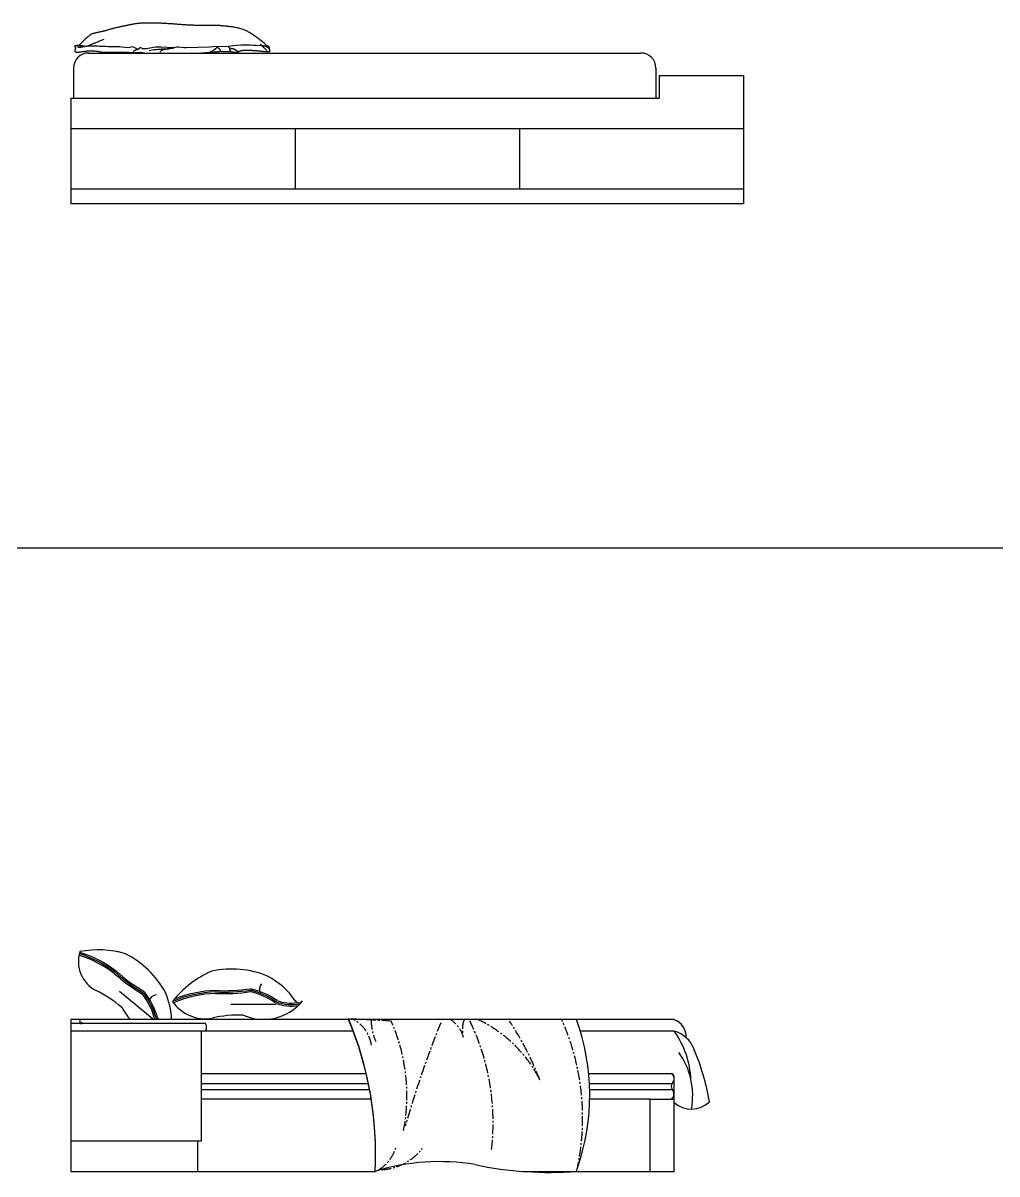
# Model space of a CAD drawing. Header units: millimetres. Extents: x 30176 to 68715, y 55479 to 72995.
# Drawn here: x 37356 to 40585, y 64045 to 67862 of the extents above; entities that cross this region are included whole.
import ezdxf

# ---------------------------------------------------------------- set-up
doc = ezdxf.new("R2010")
doc.units = ezdxf.units.MM
doc.linetypes.add('CENTER', pattern=[50.8, 31.75, -6.35, 6.35, -6.35])
doc.layers.add('www.cad-blocks.net', color=7, linetype='Continuous')

# ---------------------------------------------------------------- blocks, each defined once
blk = doc.blocks.new('A$C25B7612A')
for p, q in [((110.6, 572.9), (109, 572.4)), ((112.3, 573.3), (110.6, 572.9)), ((114.1, 573.8), (112.3, 573.3)), ((116, 574.3), (114.1, 573.8)), ((118.1, 574.9), (116, 574.3)), ((120.2, 575.6), (118.1, 574.9)), ((122.5, 576.2), (120.2, 575.6)), ((124.9, 576.9), (122.5, 576.2)), ((127.3, 577.7), (124.9, 576.9)), ((129.8, 578.4), (127.3, 577.7)), ((132.4, 579.2), (129.8, 578.4)), ((135, 579.9), (132.4, 579.2)), ((137.6, 580.6), (135, 579.9)), ((140.2, 581.4), (137.6, 580.6)), ((142.8, 582.1), (140.2, 581.4)), ((145.4, 582.7), (142.8, 582.1)), ((147.9, 583.3), (145.4, 582.7)), ((150.4, 584), (147.9, 583.3)), ((152.9, 584.5), (150.4, 584)), ((155.3, 585.1), (152.9, 584.5)), ((157.7, 585.6), (155.3, 585.1)), ((160, 586.1), (157.7, 585.6)), ((162.2, 586.6), (160, 586.1)), ((164.3, 587), (162.2, 586.6)), ((166.4, 587.4), (164.3, 587)), ((168.4, 587.8), (166.4, 587.4)), ((170.4, 588.2), (168.4, 587.8)), ((172.3, 588.5), (170.4, 588.2)), ((174.2, 588.9), (172.3, 588.5)), ((176.2, 589.3), (174.2, 588.9)), ((178.2, 589.7), (176.2, 589.3)), ((180.2, 590.1), (178.2, 589.7)), ((182.3, 590.5), (180.2, 590.1)), ((184.5, 591), (182.3, 590.5)), ((186.8, 591.5), (184.5, 591)), ((189.2, 592), (186.8, 591.5)), ((191.8, 592.6), (189.2, 592)), ((194.4, 593.2), (191.8, 592.6)), ((197.1, 593.8), (194.4, 593.2)), ((200, 594.4), (197.1, 593.8)), ((202.9, 595), (200, 594.4)), ((206, 595.5), (202.9, 595)), ((209.1, 596.1), (206, 595.5)), ((212.4, 596.6), (209.1, 596.1)), ((215.8, 597.1), (212.4, 596.6)), ((219.2, 597.5), (215.8, 597.1)), ((222.7, 597.9), (219.2, 597.5)), ((226.1, 598.2), (222.7, 597.9)), ((229.6, 598.5), (226.1, 598.2)), ((233.1, 598.8), (229.6, 598.5)), ((236.5, 599), (233.1, 598.8)), ((239.8, 599.2), (236.5, 599)), ((243.1, 599.3), (239.8, 599.2)), ((246.2, 599.4), (243.1, 599.3)), ((249.1, 599.5), (246.2, 599.4)), ((251.9, 599.5), (249.1, 599.5)), ((254.7, 599.5), (251.9, 599.5)), ((257.3, 599.4), (254.7, 599.5)), ((259.9, 599.3), (257.3, 599.4)), ((262.4, 599.3), (259.9, 599.3)), ((264.9, 599.2), (262.4, 599.3)), ((267.5, 599.1), (264.9, 599.2)), ((270, 599), (267.5, 599.1)), ((272.7, 598.9), (270, 599)), ((275.4, 598.9), (272.7, 598.9)), ((278.2, 598.8), (275.4, 598.9)), ((281.1, 598.8), (278.2, 598.8)), ((284, 598.7), (281.1, 598.8)), ((287.1, 598.7), (284, 598.7)), ((290.3, 598.6), (287.1, 598.7)), ((293.5, 598.5), (290.3, 598.6)), ((296.9, 598.5), (293.5, 598.5)), ((300.3, 598.4), (296.9, 598.5)), ((303.9, 598.2), (300.3, 598.4)), ((307.5, 598.1), (303.9, 598.2)), ((311.2, 597.9), (307.5, 598.1)), ((315, 597.7), (311.2, 597.9)), ((318.8, 597.5), (315, 597.7)), ((322.6, 597.2), (318.8, 597.5)), ((326.4, 597), (322.6, 597.2)), ((330.2, 596.7), (326.4, 597)), ((333.9, 596.4), (330.2, 596.7)), ((337.6, 596.2), (333.9, 596.4)), ((341.1, 595.9), (337.6, 596.2)), ((344.6, 595.6), (341.1, 595.9)), ((348, 595.3), (344.6, 595.6)), ((351.3, 595.1), (348, 595.3)), ((354.5, 594.8), (351.3, 595.1)), ((357.8, 594.5), (354.5, 594.8)), ((361, 594.3), (357.8, 594.5)), ((364.3, 594), (361, 594.3)), ((367.6, 593.8), (364.3, 594)), ((371, 593.5), (367.6, 593.8)), ((374.4, 593.3), (371, 593.5)), ((378, 593.1), (374.4, 593.3)), ((381.6, 592.9), (378, 593.1)), ((385.3, 592.7), (381.6, 592.9)), ((389, 592.6), (385.3, 592.7)), ((392.6, 592.4), (389, 592.6)), ((396.1, 592.3), (392.6, 592.4)), ((399.6, 592.1), (396.1, 592.3)), ((402.8, 592), (399.6, 592.1)), ((405.9, 591.8), (402.8, 592)), ((408.7, 591.7), (405.9, 591.8)), ((411.2, 591.5), (408.7, 591.7)), ((413.5, 591.4), (411.2, 591.5)), ((415.7, 591.3), (413.5, 591.4)), ((417.7, 591.1), (415.7, 591.3)), ((419.8, 591), (417.7, 591.1)), ((421.8, 590.9), (419.8, 591)), ((423.9, 590.9), (421.8, 590.9)), ((426.2, 590.8), (423.9, 590.9)), ((428.7, 590.7), (426.2, 590.8)), ((431.4, 590.7), (428.7, 590.7)), ((434.4, 590.7), (431.4, 590.7)), ((437.7, 590.8), (434.4, 590.7)), ((441.2, 590.8), (437.7, 590.8)), ((444.9, 590.9), (441.2, 590.8)), ((448.6, 591), (444.9, 590.9)), ((452.4, 591.1), (448.6, 591)), ((456.1, 591.2), (452.4, 591.1)), ((459.7, 591.3), (456.1, 591.2)), ((463.1, 591.4), (459.7, 591.3)), ((466.3, 591.4), (463.1, 591.4)), ((469.3, 591.5), (466.3, 591.4)), ((472, 591.5), (469.3, 591.5)), ((474.5, 591.6), (472, 591.5)), ((476.9, 591.6), (474.5, 591.6)), ((479.1, 591.6), (476.9, 591.6)), ((481.2, 591.5), (479.1, 591.6)), ((483.2, 591.5), (481.2, 591.5)), ((485.2, 591.4), (483.2, 591.5)), ((487.2, 591.3), (485.2, 591.4)), ((489.3, 591.1), (487.2, 591.3)), ((491.5, 591), (489.3, 591.1)), ((493.7, 590.7), (491.5, 591)), ((496, 590.5), (493.7, 590.7)), ((498.3, 590.3), (496, 590.5)), ((500.7, 590), (498.3, 590.3)), ((503.2, 589.8), (500.7, 590)), ((505.7, 589.5), (503.2, 589.8)), ((508.1, 589.2), (505.7, 589.5)), ((510.6, 589), (508.1, 589.2)), ((513.1, 588.7), (510.6, 589)), ((515.6, 588.5), (513.1, 588.7)), ((518.2, 588.2), (515.6, 588.5)), ((520.7, 588), (518.2, 588.2)), ((523.3, 587.8), (520.7, 588)), ((526, 587.5), (523.3, 587.8)), ((528.7, 587.2), (526, 587.5)), ((531.6, 586.8), (528.7, 587.2)), ((534.6, 586.4), (531.6, 586.8)), ((537.8, 585.9), (534.6, 586.4)), ((541.1, 585.4), (537.8, 585.9)), ((544.6, 584.8), (541.1, 585.4)), ((548.2, 584), (544.6, 584.8)), ((552, 583.2), (548.2, 584)), ((555.9, 582.3), (552, 583.2)), ((559.8, 581.3), (555.9, 582.3)), ((563.7, 580.2), (559.8, 581.3)), ((567.7, 578.9), (563.7, 580.2)), ((571.5, 577.6), (567.7, 578.9)), ((575.3, 576.2), (571.5, 577.6)), ((579, 574.7), (575.3, 576.2)), ((582.6, 573), (579, 574.7)), ((586, 571.3), (582.6, 573)), ((36, 535.1), (26.2, 525.4)), ((44.2, 542.9), (36, 535.1)), ((51, 549.1), (44.2, 542.9)), ((56.7, 554), (51, 549.1)), ((61.3, 557.6), (56.7, 554)), ((65.1, 560.3), (61.3, 557.6)), ((68.3, 562.1), (65.1, 560.3)), ((70.9, 563.4), (68.3, 562.1)), ((73.3, 564.2), (70.9, 563.4)), ((75.6, 564.8), (73.3, 564.2)), ((77.9, 565.4), (75.6, 564.8)), ((80.3, 566), (77.9, 565.4)), ((82.7, 566.6), (80.3, 566)), ((80.6, 534.1), (83.1, 535.2)), ((85.1, 567.2), (82.7, 566.6)), ((83.1, 535.2), (85.9, 536.3)), ((87.5, 567.7), (85.1, 567.2)), ((85.9, 536.3), (88.9, 537.5)), ((89.9, 568.2), (87.5, 567.7)), ((88.9, 537.5), (92.2, 538.9)), ((92.2, 568.7), (89.9, 568.2)), ((94.5, 569.2), (92.2, 568.7)), ((92.2, 538.9), (96, 540.4)), ((96.7, 569.7), (94.5, 569.2)), ((96, 540.4), (100.2, 542.1)), ((98.7, 570.1), (96.7, 569.7)), ((100.6, 570.5), (98.7, 570.1)), ((100.2, 542.1), (104.9, 544)), ((102.4, 570.9), (100.6, 570.5)), ((104.1, 571.3), (102.4, 570.9)), ((105.7, 571.7), (104.1, 571.3)), ((104.9, 544), (110.2, 546.2)), ((107.4, 572.1), (105.7, 571.7)), ((109, 572.4), (107.4, 572.1)), ((589.2, 569.5), (586, 571.3)), ((592.4, 567.6), (589.2, 569.5)), ((595.4, 565.8), (592.4, 567.6)), ((598.3, 563.9), (595.4, 565.8)), ((601.1, 562), (598.3, 563.9)), ((603.9, 560.1), (601.1, 562)), ((606.5, 558.3), (603.9, 560.1)), ((609, 556.6), (606.5, 558.3)), ((611.5, 554.9), (609, 556.6)), ((614, 553.2), (611.5, 554.9)), ((616.6, 551.4), (614, 553.2)), ((619.5, 549.4), (616.6, 551.4)), ((622.7, 547), (619.5, 549.4)), ((626.4, 544.2), (622.7, 547)), ((630.6, 540.8), (626.4, 544.2)), ((635.5, 536.8), (630.6, 540.8)), ((641.1, 532.1), (635.5, 536.8)), ((12.3, 522.8), (12.4, 523.1)), ((12.3, 522.5), (12.3, 522.8)), ((12.4, 522.3), (12.3, 522.5)), ((12.4, 523.1), (12.5, 523.3)), ((12.5, 522), (12.4, 522.3)), ((12.5, 523.3), (12.8, 523.6)), ((12.7, 521.7), (12.5, 522)), ((12.9, 521.5), (12.7, 521.7)), ((12.8, 523.6), (13.1, 523.8)), ((13.2, 521.2), (12.9, 521.5)), ((13.1, 523.8), (13.6, 524.1)), ((13.5, 520.9), (13.2, 521.2)), ((13.8, 520.6), (13.5, 520.9)), ((13.6, 524.1), (14.1, 524.3)), ((14.1, 520.3), (13.8, 520.6)), ((13.9, 506), (14, 506.7)), ((14, 505.3), (13.9, 506)), ((14, 506.7), (14.1, 507.5)), ((14.1, 504.6), (14, 505.3)), ((14.1, 524.3), (14.6, 524.5)), ((14.4, 520), (14.1, 520.3)), ((14.1, 507.5), (14.2, 508.3)), ((14.4, 504), (14.1, 504.6)), ((14.2, 508.3), (14.4, 509.2)), ((14.7, 519.7), (14.4, 520)), ((14.4, 509.2), (14.6, 510.1)), ((14.8, 503.5), (14.4, 504)), ((14.6, 524.5), (15.3, 524.7)), ((14.6, 510.1), (14.8, 511)), ((14.9, 519.4), (14.7, 519.7)), ((14.8, 511), (15, 511.9)), ((15.3, 503.1), (14.8, 503.5)), ((15.2, 519), (14.9, 519.4)), ((15, 511.9), (15.2, 512.7)), ((15.4, 518.6), (15.2, 519)), ((15.2, 512.7), (15.4, 513.6)), ((15.3, 524.7), (16, 524.9)), ((16, 502.7), (15.3, 503.1)), ((15.5, 518.2), (15.4, 518.6)), ((15.4, 513.6), (15.6, 514.4)), ((15.7, 517.7), (15.5, 518.2)), ((15.6, 514.4), (15.7, 515.2)), ((15.8, 517.2), (15.7, 517.7)), ((15.7, 515.2), (15.8, 515.9)), ((15.8, 516.6), (15.8, 517.2)), ((15.8, 515.9), (15.8, 516.6)), ((16, 524.9), (16.7, 525.1)), ((16.9, 502.4), (16, 502.7)), ((16.7, 525.1), (17.5, 525.2)), ((18.1, 502.2), (16.9, 502.4)), ((17.5, 525.2), (18.3, 525.3)), ((19.4, 502.1), (18.1, 502.2)), ((18.3, 525.3), (19.2, 525.4)), ((19.2, 525.4), (20.1, 525.5)), ((21, 502), (19.4, 502.1)), ((20.1, 525.5), (21.1, 525.5)), ((22.8, 502), (21, 502)), ((21.1, 525.5), (22.1, 525.5)), ((22.1, 525.5), (23.2, 525.5)), ((24.7, 502.1), (22.8, 502)), ((23.2, 525.5), (24.4, 525.5)), ((24.2, 522.1), (24.3, 523.2)), ((24.2, 521.2), (24.2, 522.1)), ((24.2, 520.4), (24.2, 521.2)), ((24.3, 519.7), (24.2, 520.4)), ((24.3, 524.3), (24.4, 525.5)), ((24.3, 523.2), (24.3, 524.3)), ((24.5, 519.1), (24.3, 519.7)), ((24.4, 525.5), (25.5, 525.5)), ((24.8, 518.7), (24.5, 519.1)), ((26.9, 502.3), (24.7, 502.1)), ((25.2, 518.3), (24.8, 518.7)), ((25.8, 518.1), (25.2, 518.3)), ((25.5, 525.5), (26.8, 525.4)), ((26.6, 518), (25.8, 518.1)), ((27.5, 518), (26.6, 518)), ((26.8, 525.4), (28.1, 525.3)), ((29.1, 502.5), (26.9, 502.3)), ((28.7, 518.1), (27.5, 518)), ((28.1, 525.3), (29.4, 525.2)), ((30, 518.2), (28.7, 518.1)), ((31.6, 502.8), (29.1, 502.5)), ((29.4, 525.2), (30.8, 525.1)), ((31.4, 518.5), (30, 518.2)), ((30.8, 525.1), (32.3, 525)), ((33, 518.8), (31.4, 518.5)), ((34.1, 503.1), (31.6, 502.8)), ((32.3, 525), (33.7, 524.9)), ((34.8, 519.1), (33, 518.8)), ((33.7, 524.9), (35.2, 524.7)), ((36.8, 503.4), (34.1, 503.1)), ((36.6, 519.5), (34.8, 519.1)), ((35.2, 524.7), (36.6, 524.5)), ((36.6, 524.5), (38.1, 524.4)), ((38.7, 519.8), (36.6, 519.5)), ((39.5, 503.8), (36.8, 503.4)), ((38.1, 524.4), (39.5, 524.2)), ((40.8, 520.2), (38.7, 519.8)), ((39.5, 524.2), (40.8, 524)), ((42.3, 504.2), (39.5, 503.8)), ((40.8, 524), (42.1, 523.8)), ((43, 520.6), (40.8, 520.2)), ((42.1, 523.8), (43.3, 523.6)), ((45.2, 504.6), (42.3, 504.2)), ((45.3, 521), (43, 520.6)), ((43.3, 523.6), (44.4, 523.3)), ((44.4, 523.3), (45.6, 523.2)), ((48.2, 505), (45.2, 504.6)), ((47.7, 521.3), (45.3, 521)), ((45.6, 523.2), (46.7, 523)), ((46.7, 523), (47.8, 522.9)), ((50.2, 521.7), (47.7, 521.3)), ((47.8, 522.9), (49, 522.9)), ((51.2, 505.4), (48.2, 505)), ((49, 522.9), (50.2, 522.9)), ((50.2, 522.9), (51.5, 523)), ((52.6, 522), (50.2, 521.7)), ((54.3, 505.7), (51.2, 505.4)), ((51.5, 523), (53, 523.3)), ((55, 522.2), (52.6, 522)), ((53, 523.3), (54.5, 523.6)), ((57.5, 506), (54.3, 505.7)), ((54.5, 523.6), (56.2, 524.1)), ((57.4, 522.5), (55, 522.2)), ((56.2, 524.1), (58.1, 524.7)), ((59.7, 522.7), (57.4, 522.5)), ((60.7, 506.3), (57.5, 506)), ((58.1, 524.7), (60, 525.5)), ((58.6, 500), (1889.4, 500)), ((62, 522.8), (59.7, 522.7)), ((60, 525.5), (62.1, 526.3)), ((63.9, 506.4), (60.7, 506.3)), ((64.1, 522.9), (62, 522.8)), ((62.1, 526.3), (64.2, 527.1)), ((67.2, 506.5), (63.9, 506.4)), ((66.1, 523), (64.1, 522.9)), ((64.2, 527.1), (66.5, 528.1)), ((68.1, 523), (66.1, 523)), ((66.5, 528.1), (68.8, 529.1)), ((70.5, 506.5), (67.2, 506.5)), ((70.1, 523), (68.1, 523)), ((68.8, 529.1), (71.1, 530.1)), ((72.3, 522.9), (70.1, 523)), ((73.9, 506.3), (70.5, 506.5)), ((71.1, 530.1), (73.4, 531.1)), ((74.8, 522.8), (72.3, 522.9)), ((73.4, 531.1), (75.8, 532.1)), ((77.2, 506.1), (73.9, 506.3)), ((77.7, 522.7), (74.8, 522.8)), ((75.8, 532.1), (78.2, 533.1)), ((80.5, 505.8), (77.2, 506.1)), ((81.1, 522.5), (77.7, 522.7)), ((78.2, 533.1), (80.6, 534.1)), ((83.8, 505.4), (80.5, 505.8)), ((85, 522.3), (81.1, 522.5)), ((86.9, 505), (83.8, 505.4)), ((89.7, 522.2), (85, 522.3)), ((89.9, 504.5), (86.9, 505)), ((95.2, 521.9), (89.7, 522.2)), ((92.7, 504), (89.9, 504.5)), ((95.2, 503.6), (92.7, 504)), ((101.5, 521.7), (95.2, 521.9)), ((97.5, 503.1), (95.2, 503.6)), ((99.5, 502.8), (97.5, 503.1)), ((101.2, 502.5), (99.5, 502.8)), ((102.6, 502.2), (101.2, 502.5)), ((108.5, 521.5), (101.5, 521.7)), ((103.8, 502), (102.6, 502.2)), ((104.9, 501.9), (103.8, 502)), ((105.9, 501.8), (104.9, 501.9)), ((106.8, 501.7), (105.9, 501.8)), ((107.8, 501.7), (106.8, 501.7)), ((108.9, 501.7), (107.8, 501.7)), ((116.1, 521.3), (108.5, 521.5)), ((110.2, 501.7), (108.9, 501.7)), ((111.7, 501.8), (110.2, 501.7)), ((113.4, 501.8), (111.7, 501.8)), ((115.5, 501.9), (113.4, 501.8)), ((117.7, 501.9), (115.5, 501.9)), ((124, 521), (116.1, 521.3)), ((120, 502), (117.7, 501.9)), ((122.5, 502), (120, 502)), ((125.1, 502.1), (122.5, 502)), ((132, 520.8), (124, 521)), ((127.6, 502.1), (125.1, 502.1)), ((130.2, 502.2), (127.6, 502.1)), ((132.6, 502.2), (130.2, 502.2)), ((140.1, 520.6), (132, 520.8)), ((135, 502.2), (132.6, 502.2)), ((137.2, 502.2), (135, 502.2)), ((139.2, 502.2), (137.2, 502.2)), ((141.2, 502.1), (139.2, 502.2)), ((147.9, 520.4), (140.1, 520.6)), ((143.1, 502.1), (141.2, 502.1)), ((145, 502), (143.1, 502.1)), ((147, 502), (145, 502)), ((148.9, 501.9), (147, 502)), ((155.3, 520.2), (147.9, 520.4)), ((151, 501.9), (148.9, 501.9)), ((153.2, 501.8), (151, 501.9)), ((155.5, 501.8), (153.2, 501.8)), ((162, 520), (155.3, 520.2)), ((158.1, 501.7), (155.5, 501.8)), ((160.8, 501.7), (158.1, 501.7)), ((168.1, 519.8), (158.8, 520.1)), ((163.7, 501.7), (160.8, 501.7)), ((168.1, 519.8), (162, 520)), ((166.8, 501.6), (163.7, 501.7)), ((170, 501.6), (166.8, 501.6)), ((188.2, 517.3), (168.1, 519.8)), ((173.4, 501.6), (170, 501.6)), ((176.9, 501.5), (173.4, 501.6)), ((180.6, 501.5), (176.9, 501.5)), ((184.4, 501.4), (180.6, 501.5)), ((188.3, 501.3), (184.4, 501.4)), ((204.7, 520.7), (188.2, 517.3)), ((192.3, 501.3), (188.3, 501.3)), ((196.3, 501.1), (192.3, 501.3)), ((200.5, 501), (196.3, 501.1)), ((204.6, 500.9), (200.5, 501)), ((208.8, 500.8), (204.6, 500.9)), ((222.7, 512), (204.7, 520.7)), ((206.9, 504.9), (206, 504)), ((207.8, 505.6), (206.9, 504.9)), ((208.6, 506.2), (207.8, 505.6)), ((209.4, 506.8), (208.6, 506.2)), ((213, 500.6), (208.8, 500.8)), ((210.2, 507.3), (209.4, 506.8)), ((211.1, 507.8), (210.2, 507.3)), ((211.9, 508.2), (211.1, 507.8)), ((212.6, 508.6), (211.9, 508.2)), ((213.4, 508.9), (212.6, 508.6)), ((217.2, 500.5), (213, 500.6)), ((214.2, 509.2), (213.4, 508.9)), ((215, 509.5), (214.2, 509.2)), ((215.8, 509.8), (215, 509.5)), ((216.6, 510.1), (215.8, 509.8)), ((217.5, 510.4), (216.6, 510.1)), ((221.3, 500.4), (217.2, 500.5)), ((218.4, 510.7), (217.5, 510.4)), ((219.5, 511.1), (218.4, 510.7)), ((220.7, 511.4), (219.5, 511.1)), ((222, 511.8), (220.7, 511.4)), ((225.3, 500.3), (221.3, 500.4)), ((223.4, 512.3), (222, 511.8)), ((229, 518.1), (222.7, 512)), ((225.1, 512.7), (223.4, 512.3)), ((229.3, 500.2), (225.3, 500.3)), ((238.5, 513.8), (229, 518.1)), ((233.1, 500.1), (229.3, 500.2)), ((236.8, 500.1), (233.1, 500.1)), ((240.4, 500), (236.8, 500.1)), ((249.8, 513.8), (238.5, 513.8)), ((243.9, 500), (240.4, 500)), ((280.2, 519), (249.8, 513.8)), ((259.3, 508.5), (265.2, 509.5)), ((265.2, 509.5), (270.6, 510.4)), ((270.6, 510.4), (275.5, 511.1)), ((275.5, 511.1), (280, 511.7)), ((280, 511.7), (284.1, 512.1)), ((289.7, 519), (280.2, 519)), ((284.1, 512.1), (287.9, 512.5)), ((287.9, 512.5), (291.5, 512.7)), ((299.3, 519), (289.7, 519)), ((291.5, 512.7), (295, 513)), ((295.8, 503.6), (294.4, 501.6)), ((295, 513), (298.4, 513.2)), ((297, 505.2), (295.8, 503.6)), ((298.2, 506.5), (297, 505.2)), ((299.4, 507.6), (298.2, 506.5)), ((298.4, 513.2), (301.7, 513.3)), ((339.7, 516.6), (299.3, 519)), ((300.5, 508.5), (299.4, 507.6)), ((301.8, 509.2), (300.5, 508.5)), ((301.7, 513.3), (305.1, 513.5)), ((303.1, 509.7), (301.8, 509.2)), ((304.6, 510.2), (303.1, 509.7)), ((306.3, 510.5), (304.6, 510.2)), ((305.1, 513.5), (308.6, 513.8)), ((308.3, 510.9), (306.3, 510.5)), ((310.4, 511.2), (308.3, 510.9)), ((308.6, 513.8), (312.2, 514)), ((312.9, 511.5), (310.4, 511.2)), ((312.2, 514), (316, 514.3)), ((315.6, 511.8), (312.9, 511.5)), ((318.6, 512.2), (315.6, 511.8)), ((316, 514.3), (319.8, 514.6)), ((321.9, 512.7), (318.6, 512.2)), ((319.8, 514.6), (323.9, 514.9)), ((325.4, 513.3), (321.9, 512.7)), ((323.9, 514.9), (328.1, 515.3)), ((329.2, 513.9), (325.4, 513.3)), ((328.1, 515.3), (332.5, 515.8)), ((333.3, 514.7), (329.2, 513.9)), ((332.5, 515.8), (337.2, 516.3)), ((337.6, 515.7), (333.3, 514.7)), ((337.2, 516.3), (342.2, 516.9)), ((342.2, 516.9), (337.6, 515.7)), ((351.3, 519), (339.7, 516.6)), ((358.2, 519), (351.3, 519)), ((373.8, 517.3), (358.2, 519)), ((381.9, 517.1), (373.8, 517.3)), ((459, 519.6), (381.9, 517.1)), ((436.6, 500), (433.3, 500)), ((439.8, 500), (436.6, 500)), ((442.8, 500), (439.8, 500)), ((445.7, 500.1), (442.8, 500)), ((448.5, 500.1), (445.7, 500.1)), ((451, 500.2), (448.5, 500.1)), ((453.4, 500.3), (451, 500.2)), ((455.7, 500.4), (453.4, 500.3)), ((456.4, 500.8), (454.8, 500.3)), ((457.8, 500.5), (455.7, 500.4)), ((457.9, 501.4), (456.4, 500.8)), ((459.8, 500.7), (457.8, 500.5)), ((459.3, 501.9), (457.9, 501.4)), ((481.3, 521.3), (459, 519.6)), ((460.5, 502.4), (459.3, 501.9)), ((461.6, 500.8), (459.8, 500.7)), ((461.7, 502.9), (460.5, 502.4)), ((463.4, 501), (461.6, 500.8)), ((462.8, 503.4), (461.7, 502.9)), ((463.8, 503.9), (462.8, 503.4)), ((465, 501.1), (463.4, 501)), ((464.7, 504.4), (463.8, 503.9)), ((465.5, 504.8), (464.7, 504.4)), ((466.6, 501.3), (465, 501.1)), ((466.3, 505.2), (465.5, 504.8)), ((467, 505.6), (466.3, 505.2)), ((468.1, 501.5), (466.6, 501.3)), ((467.6, 505.9), (467, 505.6)), ((468.1, 506.2), (467.6, 505.9)), ((468.6, 506.5), (468.1, 506.2)), ((469.6, 501.6), (468.1, 501.5)), ((469.1, 506.8), (468.6, 506.5)), ((469.5, 507), (469.1, 506.8)), ((469.9, 507.2), (469.5, 507)), ((471.1, 501.8), (469.6, 501.6)), ((470.3, 507.4), (469.9, 507.2)), ((470.7, 507.6), (470.3, 507.4)), ((471.1, 507.8), (470.7, 507.6)), ((471.4, 508), (471.1, 507.8)), ((472.5, 502), (471.1, 501.8)), ((471.8, 508.2), (471.4, 508)), ((472.2, 508.4), (471.8, 508.2)), ((472.6, 508.6), (472.2, 508.4)), ((473.8, 502.1), (472.5, 502)), ((473.1, 508.9), (472.6, 508.6)), ((473.5, 509.1), (473.1, 508.9)), ((474, 509.4), (473.5, 509.1)), ((475.2, 502.3), (473.8, 502.1)), ((474.5, 509.8), (474, 509.4)), ((475, 510.2), (474.5, 509.8)), ((475.5, 510.7), (475, 510.2)), ((476.5, 502.5), (475.2, 502.3)), ((476, 511.2), (475.5, 510.7)), ((476.7, 511.8), (476, 511.2)), ((477.9, 502.7), (476.5, 502.5)), ((477.3, 512.5), (476.7, 511.8)), ((478.1, 513.3), (477.3, 512.5)), ((479.2, 502.8), (477.9, 502.7)), ((479, 514.1), (478.1, 513.3)), ((480.1, 515.1), (479, 514.1)), ((480.5, 503), (479.2, 502.8)), ((481.3, 516.2), (480.1, 515.1)), ((481.8, 503.2), (480.5, 503)), ((513.1, 520.5), (481.3, 521.3)), ((482.8, 517.4), (481.3, 516.2)), ((483, 503.3), (481.8, 503.2)), ((484.5, 518.7), (482.8, 517.4)), ((484.3, 503.5), (483, 503.3)), ((485.6, 503.7), (484.3, 503.5)), ((486.4, 520.2), (484.5, 518.7)), ((486.9, 503.8), (485.6, 503.7)), ((488.2, 504), (486.9, 503.8)), ((489, 516), (487.4, 517.1)), ((489.5, 504.1), (488.2, 504)), ((490.3, 515.1), (489, 516)), ((490.8, 504.3), (489.5, 504.1)), ((491.3, 514.3), (490.3, 515.1)), ((492.1, 504.4), (490.8, 504.3)), ((492.2, 513.6), (491.3, 514.3)), ((493.5, 504.4), (492.1, 504.4)), ((492.9, 512.9), (492.2, 513.6)), ((493.5, 512.2), (492.9, 512.9)), ((494.1, 511.4), (493.5, 512.2)), ((494.8, 504.5), (493.5, 504.4)), ((494.8, 510.4), (494.1, 511.4)), ((495.5, 509.3), (494.8, 510.4)), ((496.2, 504.5), (494.8, 504.5)), ((496.3, 507.9), (495.5, 509.3)), ((497.6, 504.5), (496.2, 504.5)), ((499, 504.4), (497.6, 504.5)), ((500.4, 504.4), (499, 504.4)), ((501.8, 504.3), (500.4, 504.4)), ((503.3, 504.2), (501.8, 504.3)), ((504.8, 504.1), (503.3, 504.2)), ((506.3, 504), (504.8, 504.1)), ((507.8, 504), (506.3, 504)), ((509.3, 503.9), (507.8, 504)), ((510.9, 503.9), (509.3, 503.9)), ((512.5, 503.9), (510.9, 503.9)), ((514.1, 504), (512.5, 503.9)), ((537.1, 523.9), (513.1, 520.5)), ((515.8, 504), (514.1, 504)), ((517.4, 504.1), (515.8, 504)), ((519, 504.2), (517.4, 504.1)), ((520.6, 504.2), (519, 504.2)), ((522.2, 504.3), (520.6, 504.2)), ((524.1, 517), (522.1, 517.8)), ((523.8, 504.3), (522.2, 504.3)), ((525.3, 504.3), (523.8, 504.3)), ((525.9, 516.4), (524.1, 517)), ((526.5, 511.3), (524.5, 514)), ((526.8, 504.2), (525.3, 504.3)), ((527.6, 515.8), (525.9, 516.4)), ((530.6, 505.8), (526.5, 511.3)), ((528.2, 504.1), (526.8, 504.2)), ((529, 515.3), (527.6, 515.8)), ((529.6, 503.9), (528.2, 504.1)), ((530.3, 514.9), (529, 515.3)), ((530.9, 503.8), (529.6, 503.9)), ((531.5, 514.6), (530.3, 514.9)), ((532.2, 503.5), (530.9, 503.8)), ((532.5, 514.3), (531.5, 514.6)), ((533.4, 503.3), (532.2, 503.5)), ((533.4, 514.1), (532.5, 514.3)), ((534.2, 513.9), (533.4, 514.1)), ((534.6, 503.1), (533.4, 503.3)), ((535, 513.7), (534.2, 513.9)), ((535.7, 502.8), (534.6, 503.1)), ((535.7, 513.6), (535, 513.7)), ((536.4, 513.5), (535.7, 513.6)), ((536.7, 502.6), (535.7, 502.8)), ((537.1, 513.4), (536.4, 513.5)), ((537.7, 502.4), (536.7, 502.6)), ((562.8, 525.6), (537.1, 523.9)), ((537.7, 513.3), (537.1, 513.4)), ((538.3, 513.2), (537.7, 513.3)), ((538.6, 502.2), (537.7, 502.4)), ((538.8, 513), (538.3, 513.2)), ((539.5, 502.1), (538.6, 502.2)), ((539.4, 512.9), (538.8, 513)), ((539.9, 512.8), (539.4, 512.9)), ((540.3, 501.9), (539.5, 502.1)), ((540.5, 512.6), (539.9, 512.8)), ((541.1, 501.8), (540.3, 501.9)), ((541, 512.4), (540.5, 512.6)), ((541.5, 512.1), (541, 512.4)), ((541.9, 501.8), (541.1, 501.8)), ((542.1, 511.9), (541.5, 512.1)), ((542.6, 501.7), (541.9, 501.8)), ((542.6, 511.6), (542.1, 511.9)), ((543.2, 511.2), (542.6, 511.6)), ((543.4, 501.7), (542.6, 501.7)), ((543.8, 510.9), (543.2, 511.2)), ((544.1, 501.7), (543.4, 501.7)), ((544.4, 510.5), (543.8, 510.9)), ((544.9, 501.8), (544.1, 501.7)), ((545, 510.1), (544.4, 510.5)), ((545.7, 501.8), (544.9, 501.8)), ((545.7, 509.6), (545, 510.1)), ((546.3, 509.2), (545.7, 509.6)), ((546.5, 501.9), (545.7, 501.8)), ((547.1, 508.7), (546.3, 509.2)), ((547.4, 502), (546.5, 501.9)), ((547.8, 508.3), (547.1, 508.7)), ((548.3, 502.1), (547.4, 502)), ((548.6, 507.8), (547.8, 508.3)), ((549.2, 502.2), (548.3, 502.1)), ((549.4, 507.3), (548.6, 507.8)), ((550.2, 502.4), (549.2, 502.2)), ((550.2, 506.9), (549.4, 507.3)), ((551, 506.4), (550.2, 506.9)), ((551.1, 502.5), (550.2, 502.4)), ((551.8, 506), (551, 506.4)), ((552, 502.7), (551.1, 502.5)), ((552.6, 505.6), (551.8, 506)), ((552.9, 502.8), (552, 502.7)), ((553.3, 505.3), (552.6, 505.6)), ((553.7, 503), (552.9, 502.8)), ((554, 505), (553.3, 505.3)), ((554.4, 503.2), (553.7, 503)), ((554.7, 504.8), (554, 505)), ((555.1, 503.3), (554.4, 503.2)), ((555.6, 503.5), (555.1, 503.3)), ((556.1, 503.7), (555.6, 503.5)), ((556.5, 503.9), (556.1, 503.7)), ((556.8, 504), (556.5, 503.9)), ((557.2, 504.2), (556.8, 504)), ((557.5, 504.4), (557.2, 504.2)), ((557.8, 504.6), (557.5, 504.4)), ((558.1, 504.8), (557.8, 504.6)), ((558.5, 505), (558.1, 504.8)), ((558.9, 505.2), (558.5, 505)), ((559.4, 505.4), (558.9, 505.2)), ((560, 505.6), (559.4, 505.4)), ((560.7, 505.9), (560, 505.6)), ((561.4, 506.1), (560.7, 505.9)), ((562.1, 506.3), (561.4, 506.1)), ((562.9, 506.6), (562.1, 506.3)), ((579.9, 525.6), (562.8, 525.6)), ((563.7, 506.8), (562.9, 506.6)), ((564.6, 507), (563.7, 506.8)), ((565.5, 507.2), (564.6, 507)), ((566.4, 507.3), (565.5, 507.2)), ((567.3, 507.5), (566.4, 507.3)), ((568.2, 507.7), (567.3, 507.5)), ((569.1, 507.8), (568.2, 507.7)), ((570.1, 507.9), (569.1, 507.8)), ((571, 508), (570.1, 507.9)), ((572, 508.1), (571, 508)), ((573.1, 508.2), (572, 508.1)), ((574.1, 508.2), (573.1, 508.2)), ((575.2, 508.3), (574.1, 508.2)), ((576.4, 508.3), (575.2, 508.3)), ((577.5, 508.4), (576.4, 508.3)), ((578.8, 508.4), (577.5, 508.4)), ((580, 508.4), (578.8, 508.4)), ((595.4, 525.6), (579.9, 525.6)), ((581.3, 508.4), (580, 508.4)), ((582.6, 508.5), (581.3, 508.4)), ((584, 508.4), (582.6, 508.5)), ((585.4, 508.4), (584, 508.4)), ((586.8, 508.4), (585.4, 508.4)), ((588.3, 508.4), (586.8, 508.4)), ((589.8, 508.3), (588.3, 508.4)), ((591.3, 508.3), (589.8, 508.3)), ((592.8, 508.2), (591.3, 508.3)), ((594.4, 508.2), (592.8, 508.2)), ((595.9, 508.1), (594.4, 508.2)), ((605.7, 524.8), (595.4, 525.6)), ((597.5, 508), (595.9, 508.1)), ((599, 508), (597.5, 508)), ((600.5, 507.9), (599, 508)), ((602, 507.8), (600.5, 507.9)), ((603.5, 507.7), (602, 507.8)), ((604.9, 507.6), (603.5, 507.7)), ((606.3, 507.5), (604.9, 507.6)), ((614.2, 524.8), (605.7, 524.8)), ((607.7, 507.5), (606.3, 507.5)), ((609.1, 507.4), (607.7, 507.5)), ((610.5, 507.3), (609.1, 507.4)), ((611.9, 507.1), (610.5, 507.3)), ((613.4, 507), (611.9, 507.1)), ((615, 506.9), (613.4, 507)), ((633.1, 523.9), (614.2, 524.8)), ((616.7, 506.7), (615, 506.9)), ((618.5, 506.5), (616.7, 506.7)), ((620.5, 506.3), (618.5, 506.5)), ((622.6, 506.1), (620.5, 506.3)), ((624.9, 505.9), (622.6, 506.1)), ((627.3, 505.6), (624.9, 505.9)), ((629.7, 505.3), (627.3, 505.6)), ((629.8, 527.1), (627.4, 528.8)), ((632.2, 505.1), (629.7, 505.3)), ((632.2, 526.4), (629.8, 527.1)), ((633.1, 523.9), (632.2, 526.4)), ((634.7, 504.8), (632.2, 505.1)), ((633.9, 523.8), (633.1, 523.9)), ((634.7, 523.7), (633.9, 523.8)), ((633.9, 523.3), (635.6, 521.6)), ((635.5, 523.6), (634.7, 523.7)), ((637.1, 504.6), (634.7, 504.8)), ((636.2, 523.5), (635.5, 523.6)), ((635.6, 521.6), (637.3, 520.1)), ((636.8, 523.4), (636.2, 523.5)), ((637.5, 523.2), (636.8, 523.4)), ((639.5, 504.3), (637.1, 504.6)), ((637.3, 520.1), (638.9, 518.6)), ((638.1, 523.1), (637.5, 523.2)), ((638.7, 523), (638.1, 523.1)), ((639.3, 522.9), (638.7, 523)), ((638.9, 518.6), (640.4, 517.2)), ((640, 522.8), (639.3, 522.9)), ((641.7, 504.1), (639.5, 504.3)), ((640.6, 522.6), (640, 522.8)), ((640.4, 517.2), (641.9, 515.8)), ((641.2, 522.5), (640.6, 522.6)), ((647.7, 526.5), (641.1, 532.1)), ((641.9, 522.5), (641.2, 522.5)), ((643.8, 503.9), (641.7, 504.1)), ((642.5, 522.4), (641.9, 522.5)), ((641.9, 515.8), (643.3, 514.4)), ((643.1, 522.3), (642.5, 522.4)), ((643.7, 522.2), (643.1, 522.3)), ((643.3, 514.4), (644.7, 513.1)), ((644.3, 522.1), (643.7, 522.2)), ((645.7, 503.8), (643.8, 503.9)), ((644.9, 522), (644.3, 522.1)), ((644.7, 513.1), (646.2, 511.6)), ((645.4, 521.9), (644.9, 522)), ((645.9, 521.8), (645.4, 521.9)), ((647.5, 503.6), (645.7, 503.8)), ((646.4, 521.6), (645.9, 521.8)), ((646.2, 511.6), (647.6, 510.1)), ((646.8, 521.5), (646.4, 521.6)), ((647.2, 521.3), (646.8, 521.5)), ((647.6, 521.2), (647.2, 521.3)), ((649.1, 503.6), (647.5, 503.6)), ((648, 521), (647.6, 521.2)), ((647.6, 510.1), (649, 508.6)), ((647.7, 526.5), (650.6, 525)), ((648.4, 520.8), (648, 521)), ((648.7, 520.6), (648.4, 520.8)), ((649.1, 520.3), (648.7, 520.6)), ((649.5, 520), (649.1, 520.3)), ((650.5, 503.5), (649.1, 503.6)), ((649.9, 519.7), (649.5, 520)), ((650.4, 519.4), (649.9, 519.7)), ((650.9, 519), (650.4, 519.4)), ((651.8, 503.5), (650.5, 503.5)), ((650.6, 525), (653, 523.6)), ((651.4, 518.6), (650.9, 519)), ((652, 518.2), (651.4, 518.6)), ((653, 503.5), (651.8, 503.5)), ((652.6, 517.8), (652, 518.2)), ((653.2, 517.3), (652.6, 517.8)), ((653, 523.6), (654.7, 522.3)), ((654, 503.6), (653, 503.5)), ((653.8, 516.8), (653.2, 517.3)), ((654.5, 516.2), (653.8, 516.8)), ((654.9, 503.6), (654, 503.6)), ((655.2, 515.7), (654.5, 516.2)), ((654.7, 522.3), (655.9, 521.1)), ((655.7, 503.8), (654.9, 503.6)), ((655.9, 515.1), (655.2, 515.7)), ((656.4, 503.9), (655.7, 503.8)), ((655.9, 521.1), (656.8, 519.9)), ((657, 504.1), (656.4, 503.9)), ((656.8, 519.9), (657.2, 518.8)), ((657.5, 504.3), (657, 504.1)), ((657.2, 518.8), (657.5, 517.8)), ((657.5, 517.8), (657.5, 516.8)), ((657.5, 516.8), (657.5, 515.8)), ((657.5, 515.8), (657.5, 514.9)), ((657.5, 514.9), (657.5, 514)), ((657.5, 514), (657.5, 513.2)), ((657.5, 513.2), (657.7, 512.3)), ((657.9, 504.6), (657.5, 504.3)), ((657.7, 512.3), (657.8, 511.5)), ((657.8, 511.5), (658, 510.8)), ((658.2, 504.9), (657.9, 504.6)), ((658, 510.8), (658.2, 510)), ((658.2, 510), (658.4, 509.3)), ((658.5, 505.2), (658.2, 504.9)), ((658.4, 509.3), (658.6, 508.7)), ((658.7, 505.6), (658.5, 505.2)), ((658.6, 508.7), (658.7, 508.1)), ((658.7, 508.1), (658.8, 507.5)), ((658.8, 506), (658.7, 505.6)), ((658.8, 507.5), (658.9, 507)), ((658.9, 506.5), (658.8, 506)), ((658.9, 507), (658.9, 506.5)), ((8.6, 450), (8.6, 350)), ((1939.4, 450), (1939.4, 350)), ((1950, 425), (2230, 425)), ((1950, 425), (1950, 350)), ((2230, 425), (2230, 0)), ((0, 350), (0, 0)), ((0, 350), (1950, 350)), ((0, 250), (2230, 250)), ((743.3, 250), (743.3, 50)), ((1486.7, 250), (1486.7, 50)), ((0, 50), (2230, 50)), ((2230, 0), (0, 0))]:
    blk.add_line(p, q)
for centre, start, end in [((58.6, 450), 90, 180), ((1889.4, 450), 0, 90)]:
    blk.add_arc(centre, 50, start, end)
blk = doc.blocks.new('A$C143D55FE')
for p, q in [((160.6, 600.8), (276.2, 506.2)), ((530.1, 558.3), (679.6, 557.6)), ((2000, 507.2), (0, 507.2)), ((0, 507.2), (0, 3.3)), ((30, 507.2), (30, 493.3)), ((35, 498.3), (35, 493.3)), ((445.9, 493.3), (0, 493.3)), ((445.9, 468.3), (0, 468.3)), ((30, 493.3), (35, 493.3)), ((431.9, 468.3), (431.9, 103.3)), ((936.8, 468.3), (445.9, 468.3)), ((2000, 468.3), (1688.8, 468.3)), ((431.9, 327.7), (979.4, 327.7)), ((1716.5, 327.7), (1990, 327.7)), ((2000, 232), (2000, 317.7)), ((431.9, 295.2), (986.6, 295.2)), ((431.9, 275.2), (990.5, 275.2)), ((1719, 295.2), (1993.5, 295.2)), ((1719.8, 275.2), (1993.5, 275.2)), ((996.1, 242.7), (431.9, 242.7)), ((1920, 242.7), (1719.9, 242.7)), ((1920, 242.7), (2000, 242.7)), ((1920, 3.3), (1920, 242.7)), ((2000, 3.3), (2000, 232)), ((431.9, 103.3), (0, 103.3)), ((419.9, 103.3), (419.9, 3.3)), ((0, 3.3), (1008.7, 3.3)), ((1496.9, 3.3), (2000, 3.3))]:
    blk.add_line(p, q)
for centre, radius, start, end in [((132, 699), 107.3, 162.0381, 243.0338), ((91.2, 415), 323, 73.8829, 100.9257), ((-94.5, 343.6), 405.7, 53.0233, 72.1369), ((-94.5, 343.6), 400.8, 53.0233, 71.9106), ((-94.5, 343.6), 395.9, 53.0233, 71.6784), ((39.3, 447.1), 312.1, 28.538, 63.0296), ((535.8, 1098.6), 588.4, 228.1708, 239.534), ((535.8, 1098.6), 583.5, 228.1708, 239.534), ((535.8, 1098.6), 578.6, 228.1708, 239.534), ((593.3, 370.2), 323, 112.8946, 142.5065), ((532.7, 362.5), 312.1, 67.5497, 102.0413), ((534.4, 427), 252.9, 33.904, 62.3132), ((655.9, 605.5), 31.1, 139.4598, 200.8437), ((-101.4, 230.1), 416.6, 49.4861, 63.661), ((39.1, 441.3), 248.4, 16.2739, 37.553), ((39.1, 441.3), 253.3, 16.2739, 37.553), ((39.1, 441.3), 258.2, 16.2739, 37.553), ((288, 558.3), 31.1, 100.4481, 161.832), ((81.2, 496.1), 252.9, 2.5059, 23.3015), ((493.9, 197.9), 400.8, 92.035, 113.0382), ((493.9, 197.9), 395.9, 92.035, 112.8805), ((493.9, 197.9), 405.7, 92.035, 111.7903), ((508.3, 1181.3), 588.4, 267.1825, 278.5457), ((508.3, 1181.3), 583.5, 267.1825, 278.5457), ((508.3, 1181.3), 578.6, 267.1825, 278.5457), ((536.2, 357.9), 248.4, 55.2856, 76.5647), ((536.2, 357.9), 253.3, 55.2856, 76.5647), ((536.2, 357.9), 258.2, 55.2856, 76.5647), ((317.4, 621.8), 166.1, 206.8597, 223.6227), ((445.5, 641.2), 131.6, 214.4495, 280.1095), ((638.8, 673.3), 166.1, 245.8714, 321.0325), ((729.4, 685.4), 133.9, 247.6779, 280.7084), ((729.4, 685.4), 129, 247.6779, 283.9738), ((729.4, 685.4), 124.1, 247.6779, 280.0692), ((755.8, 577.2), 14.7, 210.4194, 325.3587), ((395.4, 574.2), 133.9, 208.6662, 210.025), ((395.4, 574.2), 129, 208.6662, 211.2937), ((395.4, 574.2), 124.1, 208.6662, 212.6824), ((560, 105.3), 416.6, 88.4978, 102.6727), ((-148, 62.9), 1158.1, 357.0513, 22.6765), ((-148, 60.7), 1158.1, 357.0513, 22.6765), ((984.6, 256.5), 735.4, 340.8688, 19.9327), ((1979, 449), 61.1, 357.7647, 69.9273), ((429, 480.8), 21, 323.3696, 36.6304), ((1975.8, 375.7), 95.8, 20.2864, 75.3366), ((1756.7, 294.3), 299.2, 2.7308, 35.5762), ((1816.4, 255.3), 244.9, 349.3899, 35.6909), ((1360.3, 107.2), 767.1, 9.5356, 23.158), ((1979, 310.1), 20.8, 314.2384, 57.9835), ((1990, 317.7), 10, 0, 90), ((1978.6, 260.7), 20.8, 302.0165, 45.7616), ((2005.1, 285.2), 15.3, 139.1402, 218.7284), ((2057.2, 296.2), 86, 228.3378, 313.9124), ((1221.2, -677.2), 712.9, 80.433, 107.3433), ((1586.8, 1191.8), 1191.9, 258.0364, 274.3235)]:
    blk.add_arc(centre, radius, start, end)
at = {"linetype": 'CENTER'}
for centre, radius, start, end in [((-1662, -49426.6), 50002.7, 86.87736, 87.03942), ((880, 404.1), 117.7, 8.5492, 59.4167), ((1188.4, 510.5), 193.6, 181.4832, 203.1657), ((500.4, 254.4), 613.6, 349.1527, 23.7859), ((4349.8, -770), 3370.4, 157.9283, 164.1022), ((1196.9, 416.8), 109.2, 16.5212, 57.4062), ((1390.8, 474.4), 93.1, 159.572, 188.7262), ((622.6, 165.2), 777.1, 353.4376, 25.9666), ((1156.6, 102.2), 448.4, 28.2442, 64.5119), ((650.6, -34.8), 966, 20.6509, 33.7056), ((895.5, 180.8), 801, 347.2006, 24.2199), ((953.2, 119.4), 129.5, 301.2467, 342.8023), ((1018.3, 195.4), 187.1, 273.7429, 321.7887)]:
    blk.add_arc(centre, radius, start, end, dxfattribs=at)
blk = doc.blocks.new('FORMAT')
at = {"color": 155, "true_color": 0x546d8e}
blk.add_line((33904.5, 66121.8), (68715.5, 66121.8), dxfattribs=at)

msp = doc.modelspace()

# ---------------------------------------------------------------- block references
for name, p in [('A$C25B7612A', (37514.5, 67262.9)), ('A$C143D55FE', (37514.5, 64050.3))]:
    msp.add_blockref(name, p)
at = {"layer": 'www.cad-blocks.net'}
msp.add_blockref('FORMAT', (0, 0), dxfattribs=at)

doc.saveas('drawing.dxf')
